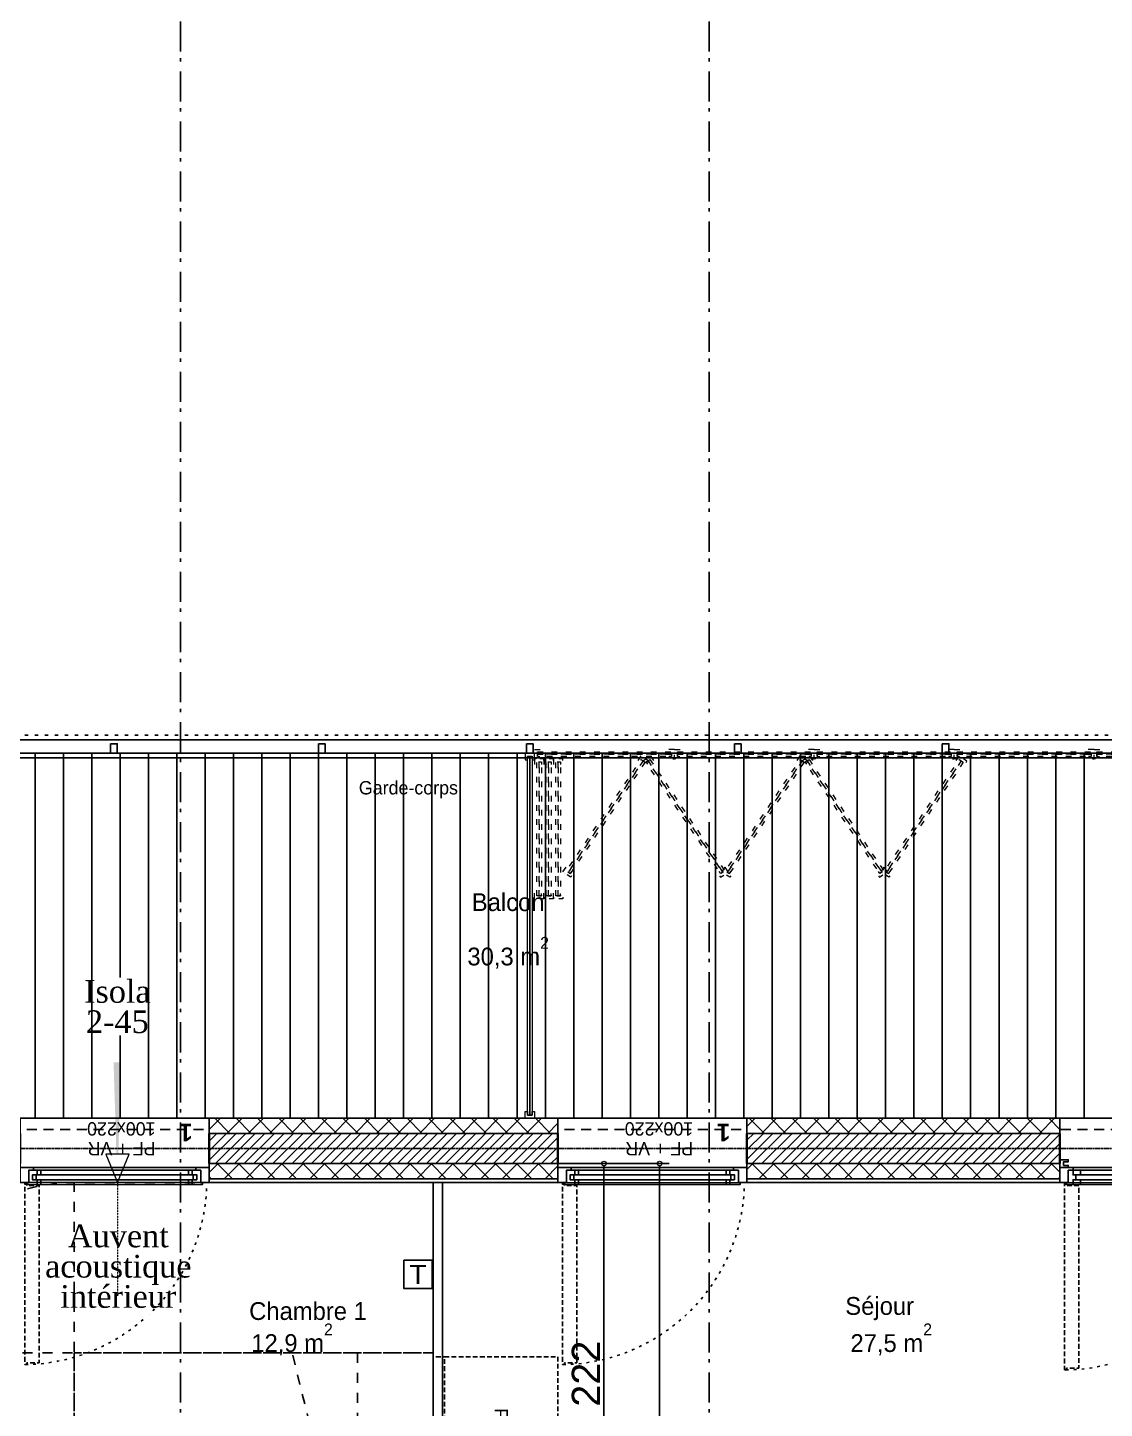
# Model space of a CAD drawing. Extents: x -2932 to 12371, y 2178 to 6224.
# Drawn here: x 6716 to 7286, y 4764 to 5494 of the extents above; entities that cross this region are included whole.
import ezdxf
from ezdxf import colors
from ezdxf.entities.mleader import LeaderData, LeaderLine
from ezdxf.math import Vec2, Vec3

# ---------------------------------------------------------------- set-up
doc = ezdxf.new("R2010")
doc.units = 0
doc.header["$PDMODE"] = 67
for name, pattern in [('ACAD_ISO03W100', [0.295276, 0.11811, -0.177165]), ('Style de ligne -1', [0.41664, 0.20828, -0.20836]), ('Style de ligne -13', [0.147638, 0.098425, -0.049213]), ('Style de ligne -14', [0.147638, 0.098425, -0.049213]), ('Style de ligne -17', [0.347222, 0.20828, -0.138942]), ('Style de ligne -18', [0.164042, 0.054681, -0.109361]), ('Style de ligne -5', [0.20828, 0.069425, -0.138855]), ('Style de ligne -6', [1.04164, 0.625, -0.20828, 0.06943, -0.13893]), ('VW-01', [0.41656, 0.20828, -0.20828])]:
    doc.linetypes.add(name, pattern=pattern)
doc.layers.get('0').update_dxf_attribs({"color": 252})
for name, color, linetype, lineweight in [('_GAZELEC-BOITE INCORPO', 36, 'Continuous', 18), ('_GAZELEC-RESERVATION', 1, 'Continuous', 18), ('B BATI-lumon', 252, 'Continuous', 20)]:
    doc.layers.add(name, color=color, linetype=linetype, lineweight=lineweight)
for name, color, linetype in [('B aménagement intérieur', 252, 'Continuous'), ('B Faux plafonds', 252, 'Continuous'), ('B GÈnÈral_Hatch', 252, 'Continuous'), ('B Général', 252, 'Continuous'), ('C ANNOTATIONS-axes horizontaux', 252, 'Style de ligne -1'), ('C ANNOTATIONS-prestations', 252, 'Continuous'), ('C ANNOTATIONS-texte', 252, 'Continuous'), ('C ANNOTATIONS-texte surfaces', 252, 'Continuous'), ('D SURFACES-shab', 252, 'Continuous'), ('prlm-ELEC-CFA', 181, 'Continuous'), ('prlm-VMC', 93, 'Continuous')]:
    doc.layers.add(name, color=color, linetype=linetype)
doc.layers.add('prlm-ZEROPLOT', color=254, linetype='Continuous', plot=False)
doc.styles.add('Arial', font='arial.ttf')
doc.styles.add('Eurostile', font='')
doc.styles.add('Eurostile (bold)', font='')
doc.styles.add('prlm-vmc', font='pala.ttf', dxfattribs={"height": 14})
doc.styles.get("Standard").update_dxf_attribs({"font": 'isocp.shx', "height": 15})
doc.styles.get('Eurostile').set_extended_font_data('Eurostile')
doc.styles.get('Eurostile (bold)').set_extended_font_data('Eurostile', bold=True)
doc.dimstyles.new('200', dxfattribs={"dimscale": 0.1, "dimtxt": 150, "dimasz": 25, "dimexe": 50, "dimexo": 50, "dimgap": 20, "dimtad": 1, "dimdec": 0, "dimdsep": 46, "dimtxsty": 'Arial', "dimblk1": 'DOTBLANK', "dimblk2": 'DOTBLANK', "dimsah": 1, "dimcen": 25, "dimclrd": 5, "dimclre": 5, "dimadec": 0, "dimazin": 0, "dimtfac": 1, "dimtdec": 0, "dimtmove": 0, "dimatfit": 3, "dimldrblk": 'DOTBLANK', "dimfxl": 50, "dimtolj": 1, "dimtzin": 0, "dimarcsym": 0})
pattern_1 = [(225, (0, 0), (5.656854, -5.656854), []), (315, (0, 0), (-5.656854, -5.656854), [])]
pattern_2 = [(45, (0, 0), (2.4253472, -2.6458333), [])]
pattern_3 = [(225, (0, 0), (5.656854, -5.656854), []), (315, (0, 0), (-5.656854, -5.656854), [])]

# ---------------------------------------------------------------- blocks, each defined once
blk = doc.blocks.new('A n1.Groupe-9-1')
at = {"layer": 'B Général', "linetype": 'Continuous'}
for p, q in [((6719.89, 5110.39), (6719.89, 4917.39)), ((6734.89, 5110.39), (6734.89, 4917.39)), ((6749.89, 5110.39), (6749.89, 4917.39)), ((6764.89, 5110.39), (6764.89, 4917.39)), ((6779.89, 5110.39), (6779.89, 4917.39)), ((6794.89, 5110.39), (6794.89, 4917.39)), ((6809.89, 5110.39), (6809.89, 4917.39)), ((6824.89, 5110.39), (6824.89, 4917.39)), ((6839.89, 5110.39), (6839.89, 4917.39)), ((6854.89, 5110.39), (6854.89, 4917.39)), ((6869.89, 5110.39), (6869.89, 4917.39)), ((6884.89, 5110.39), (6884.89, 4917.39)), ((6899.89, 5110.39), (6899.89, 4917.39)), ((6914.89, 5110.39), (6914.89, 4917.39)), ((6929.89, 5110.39), (6929.89, 4917.39)), ((6944.89, 5110.39), (6944.89, 4917.39)), ((6959.89, 5110.39), (6959.89, 4917.39)), ((6974.89, 5110.39), (6974.89, 4917.39)), ((6989.89, 5110.39), (6989.89, 4917.39)), ((7004.89, 5110.39), (7004.89, 4917.39)), ((7019.89, 5110.39), (7019.89, 4917.39)), ((7034.89, 5110.39), (7034.89, 4917.39)), ((7049.89, 5110.39), (7049.89, 4917.39)), ((7064.89, 5110.39), (7064.89, 4917.39)), ((7079.89, 5110.39), (7079.89, 4917.39)), ((7094.89, 5110.39), (7094.89, 4917.39)), ((7109.89, 5110.39), (7109.89, 4917.39)), ((7124.89, 5110.39), (7124.89, 4917.39)), ((7139.89, 5110.39), (7139.89, 4917.39)), ((7154.89, 5110.39), (7154.89, 4917.39)), ((7169.89, 5110.39), (7169.89, 4917.39)), ((7184.89, 5110.39), (7184.89, 4917.39)), ((7199.89, 5110.39), (7199.89, 4917.39)), ((7214.89, 5110.39), (7214.89, 4917.39)), ((7229.89, 5110.39), (7229.89, 4917.39)), ((7244.89, 5110.39), (7244.89, 4917.39)), ((7259.89, 5110.39), (7259.89, 4917.39)), ((7274.89, 5110.39), (7274.89, 4917.39))]:
    blk.add_line(p, q, dxfattribs=at)
at = {"layer": 'B Général', "linetype": 'Continuous', "flags": 128}
for points in [[(7798.53, 4893.39), (7638.48, 4893.39), (7638.48, 4917.39), (6209.89, 4917.39), (6209.89, 5110.39), (7798.53, 5110.39)], [(6759.89, 5115.34), (6763.39, 5115.34), (6763.39, 5110.34), (6759.89, 5110.34)], [(6869.89, 5115.34), (6873.39, 5115.34), (6873.39, 5110.34), (6869.89, 5110.34)], [(6979.89, 5115.34), (6983.39, 5115.34), (6983.39, 5110.34), (6979.89, 5110.34)], [(7089.89, 5115.34), (7093.39, 5115.34), (7093.39, 5110.34), (7089.89, 5110.34)], [(7199.89, 5115.34), (7203.39, 5115.34), (7203.39, 5110.34), (7199.89, 5110.34)]]:
    blk.add_lwpolyline(points, close=True, dxfattribs=at)
blk = doc.blocks.new('A n1.Groupe-14-1')
at = {"layer": 'B BATI-lumon', "linetype": 'ACAD_ISO03W100', "ltscale": 25.4, "flags": 128}
for points in [[(6984.14, 5112.35), (6987.64, 5112.35), (6987.64, 5111.11), (6985.71, 5111.11), (6985.71, 5108.61), (6987.64, 5108.61), (6987.64, 5107.35), (6984.14, 5107.35), (6984.14, 5111.35), (6984.14, 5111.35)], [(6985.71, 5111.11), (7056.56, 5111.11), (7056.56, 5109.86), (6985.71, 5109.86)], [(7058.14, 5112.35), (7054.64, 5112.35), (7054.64, 5111.11), (7056.56, 5111.11), (7056.56, 5108.61), (7054.64, 5108.61), (7054.64, 5107.35), (7058.14, 5107.35), (7058.14, 5111.35), (7058.14, 5111.35)], [(6985.71, 5109.86), (7056.56, 5109.86), (7056.56, 5108.61), (6985.71, 5108.61)]]:
    blk.add_lwpolyline(points, close=True, dxfattribs=at)
blk = doc.blocks.new('A n1.Groupe-15-1')
at = {"layer": 'B BATI-lumon', "linetype": 'ACAD_ISO03W100', "ltscale": 25.4, "flags": 128}
for points in [[(7058.14, 5112.35), (7061.64, 5112.35), (7061.64, 5111.11), (7059.71, 5111.11), (7059.71, 5108.61), (7061.64, 5108.61), (7061.64, 5107.35), (7058.14, 5107.35), (7058.14, 5111.35), (7058.14, 5111.35)], [(7059.71, 5111.11), (7130.56, 5111.11), (7130.56, 5109.86), (7059.71, 5109.86)], [(7132.14, 5112.35), (7128.64, 5112.35), (7128.64, 5111.11), (7130.56, 5111.11), (7130.56, 5108.61), (7128.64, 5108.61), (7128.64, 5107.35), (7132.14, 5107.35), (7132.14, 5111.35), (7132.14, 5111.35)], [(7059.71, 5109.86), (7130.56, 5109.86), (7130.56, 5108.61), (7059.71, 5108.61)]]:
    blk.add_lwpolyline(points, close=True, dxfattribs=at)
blk = doc.blocks.new('A n1.Groupe-16-1')
at = {"layer": 'B BATI-lumon', "linetype": 'ACAD_ISO03W100', "ltscale": 25.4, "flags": 128}
for points in [[(7132.14, 5112.35), (7135.64, 5112.35), (7135.64, 5111.11), (7133.71, 5111.11), (7133.71, 5108.61), (7135.64, 5108.61), (7135.64, 5107.35), (7132.14, 5107.35), (7132.14, 5111.35), (7132.14, 5111.35)], [(7133.71, 5111.11), (7204.56, 5111.11), (7204.56, 5109.86), (7133.71, 5109.86)], [(7206.14, 5112.35), (7202.64, 5112.35), (7202.64, 5111.11), (7204.56, 5111.11), (7204.56, 5108.61), (7202.64, 5108.61), (7202.64, 5107.35), (7206.14, 5107.35), (7206.14, 5111.35), (7206.14, 5111.35)], [(7133.71, 5109.86), (7204.56, 5109.86), (7204.56, 5108.61), (7133.71, 5108.61)]]:
    blk.add_lwpolyline(points, close=True, dxfattribs=at)
blk = doc.blocks.new('A n1.Groupe-17-1')
at = {"layer": 'B BATI-lumon', "linetype": 'ACAD_ISO03W100', "ltscale": 25.4, "flags": 128}
for points in [[(7206.14, 5112.35), (7209.64, 5112.35), (7209.64, 5111.11), (7207.71, 5111.11), (7207.71, 5108.61), (7209.64, 5108.61), (7209.64, 5107.35), (7206.14, 5107.35), (7206.14, 5111.35), (7206.14, 5111.35)], [(7207.71, 5111.11), (7278.56, 5111.11), (7278.56, 5109.86), (7207.71, 5109.86)], [(7280.14, 5112.35), (7276.64, 5112.35), (7276.64, 5111.11), (7278.56, 5111.11), (7278.56, 5108.61), (7276.64, 5108.61), (7276.64, 5107.35), (7280.14, 5107.35), (7280.14, 5111.35), (7280.14, 5111.35)], [(7207.71, 5109.86), (7278.56, 5109.86), (7278.56, 5108.61), (7207.71, 5108.61)]]:
    blk.add_lwpolyline(points, close=True, dxfattribs=at)
blk = doc.blocks.new('A n1.Groupe-18-1')
at = {"layer": 'B BATI-lumon', "linetype": 'ACAD_ISO03W100', "ltscale": 25.4, "flags": 128}
for points in [[(7280.14, 5112.35), (7283.64, 5112.35), (7283.64, 5111.11), (7281.71, 5111.11), (7281.71, 5108.61), (7283.64, 5108.61), (7283.64, 5107.35), (7280.14, 5107.35), (7280.14, 5111.35), (7280.14, 5111.35)], [(7281.71, 5111.11), (7352.56, 5111.11), (7352.56, 5109.86), (7281.71, 5109.86)], [(7354.14, 5112.35), (7350.64, 5112.35), (7350.64, 5111.11), (7352.56, 5111.11), (7352.56, 5108.61), (7350.64, 5108.61), (7350.64, 5107.35), (7354.14, 5107.35), (7354.14, 5111.35), (7354.14, 5111.35)], [(7281.71, 5109.86), (7352.56, 5109.86), (7352.56, 5108.61), (7281.71, 5108.61)]]:
    blk.add_lwpolyline(points, close=True, dxfattribs=at)
blk = doc.blocks.new('A n1.Groupe-24-1')
at = {"layer": 'B BATI-lumon', "linetype": 'ACAD_ISO03W100', "ltscale": 25.4, "flags": 128}
for points in [[(6984.14, 5107.35), (6984.14, 5103.85), (6985.38, 5103.85), (6985.38, 5105.77), (6987.88, 5105.77), (6987.88, 5103.85), (6989.14, 5103.85), (6989.14, 5107.35), (6985.14, 5107.35), (6985.14, 5107.35)], [(6985.38, 5034.93), (6985.38, 5105.77), (6986.63, 5105.77), (6986.63, 5034.93)], [(6986.63, 5034.93), (6986.63, 5105.77), (6987.88, 5105.77), (6987.88, 5034.93)], [(6984.14, 5033.35), (6984.14, 5036.85), (6985.38, 5036.85), (6985.38, 5034.93), (6987.88, 5034.93), (6987.88, 5036.85), (6989.14, 5036.85), (6989.14, 5033.35), (6985.14, 5033.35), (6985.14, 5033.35)]]:
    blk.add_lwpolyline(points, close=True, dxfattribs=at)
blk = doc.blocks.new('A n1.Groupe-25-1')
at = {"layer": 'B BATI-lumon', "linetype": 'ACAD_ISO03W100', "ltscale": 25.4, "flags": 128}
for points in [[(6989.14, 5107.35), (6989.14, 5103.85), (6990.38, 5103.85), (6990.38, 5105.77), (6992.88, 5105.77), (6992.88, 5103.85), (6994.14, 5103.85), (6994.14, 5107.35), (6990.14, 5107.35), (6990.14, 5107.35)], [(6990.38, 5034.93), (6990.38, 5105.77), (6991.63, 5105.77), (6991.63, 5034.93)], [(6991.63, 5034.93), (6991.63, 5105.77), (6992.88, 5105.77), (6992.88, 5034.93)], [(6989.14, 5033.35), (6989.14, 5036.85), (6990.38, 5036.85), (6990.38, 5034.93), (6992.88, 5034.93), (6992.88, 5036.85), (6994.14, 5036.85), (6994.14, 5033.35), (6990.14, 5033.35), (6990.14, 5033.35)]]:
    blk.add_lwpolyline(points, close=True, dxfattribs=at)
blk = doc.blocks.new('A n1.Groupe-26-1')
at = {"layer": 'B BATI-lumon', "linetype": 'ACAD_ISO03W100', "ltscale": 25.4, "flags": 128}
for points in [[(6994.14, 5107.35), (6994.14, 5103.85), (6995.38, 5103.85), (6995.38, 5105.77), (6997.88, 5105.77), (6997.88, 5103.85), (6999.14, 5103.85), (6999.14, 5107.35), (6995.14, 5107.35), (6995.14, 5107.35)], [(6995.38, 5034.93), (6995.38, 5105.77), (6996.63, 5105.77), (6996.63, 5034.93)], [(6996.63, 5034.93), (6996.63, 5105.77), (6997.88, 5105.77), (6997.88, 5034.93)], [(6994.14, 5033.35), (6994.14, 5036.85), (6995.38, 5036.85), (6995.38, 5034.93), (6997.88, 5034.93), (6997.88, 5036.85), (6999.14, 5036.85), (6999.14, 5033.35), (6995.14, 5033.35), (6995.14, 5033.35)]]:
    blk.add_lwpolyline(points, close=True, dxfattribs=at)
blk = doc.blocks.new('A n1.Groupe-32-1')
at = {"layer": 'B BATI-lumon', "linetype": 'ACAD_ISO03W100', "ltscale": 25.4, "flags": 128}
for points in [[(7041.58, 5106.3), (7002.08, 5047.49), (7001.05, 5048.18), (7040.55, 5107)], [(7042.62, 5105.6), (7003.12, 5046.79), (7002.08, 5047.49), (7041.58, 5106.3)], [(7040.4, 5109), (7038.44, 5106.09), (7039.47, 5105.4), (7040.55, 5107), (7042.62, 5105.6), (7041.55, 5104), (7042.6, 5103.3), (7044.55, 5106.21), (7041.23, 5108.44), (7041.23, 5108.44)], [(6999.14, 5047.57), (7001.09, 5050.47), (7002.12, 5049.78), (7001.05, 5048.18), (7003.12, 5046.79), (7004.2, 5048.38), (7005.24, 5047.68), (7003.29, 5044.78), (6999.97, 5047.01), (6999.97, 5047.01)]]:
    blk.add_lwpolyline(points, close=True, dxfattribs=at)
blk = doc.blocks.new('A n1.Groupe-33-1')
at = {"layer": 'B BATI-lumon', "linetype": 'ACAD_ISO03W100', "ltscale": 25.4, "flags": 128}
for points in [[(7045.38, 5109), (7047.33, 5106.09), (7046.3, 5105.4), (7045.23, 5107), (7043.15, 5105.6), (7044.22, 5104), (7043.18, 5103.3), (7041.23, 5106.21), (7044.55, 5108.44), (7044.55, 5108.44)], [(7044.19, 5106.3), (7083.69, 5047.49), (7082.65, 5046.79), (7043.15, 5105.6)], [(7045.23, 5107), (7084.73, 5048.18), (7083.69, 5047.49), (7044.19, 5106.3)], [(7086.64, 5047.57), (7084.69, 5050.47), (7083.65, 5049.78), (7084.73, 5048.18), (7082.65, 5046.79), (7081.58, 5048.38), (7080.53, 5047.68), (7082.49, 5044.78), (7085.81, 5047.01), (7085.81, 5047.01)]]:
    blk.add_lwpolyline(points, close=True, dxfattribs=at)
blk = doc.blocks.new('A n1.Groupe-34-1')
at = {"layer": 'B BATI-lumon', "linetype": 'ACAD_ISO03W100', "ltscale": 25.4, "flags": 128}
for points in [[(7125.76, 5106.3), (7086.26, 5047.49), (7085.22, 5048.18), (7124.72, 5107)], [(7126.8, 5105.6), (7087.3, 5046.79), (7086.26, 5047.49), (7125.76, 5106.3)], [(7124.57, 5109), (7122.62, 5106.09), (7123.65, 5105.4), (7124.72, 5107), (7126.8, 5105.6), (7125.73, 5104), (7126.77, 5103.3), (7128.72, 5106.21), (7125.4, 5108.44), (7125.4, 5108.44)], [(7083.31, 5047.57), (7085.27, 5050.47), (7086.3, 5049.78), (7085.22, 5048.18), (7087.3, 5046.79), (7088.37, 5048.38), (7089.42, 5047.68), (7087.46, 5044.78), (7084.15, 5047.01), (7084.15, 5047.01)]]:
    blk.add_lwpolyline(points, close=True, dxfattribs=at)
blk = doc.blocks.new('A n1.Groupe-37-1')
at = {"layer": 'B BATI-lumon', "linetype": 'Continuous', "flags": 128}
for points in [[(6979.14, 5110.34), (6979.14, 5106.84), (6980.38, 5106.84), (6980.38, 5108.76), (6982.88, 5108.76), (6982.88, 5106.84), (6984.14, 5106.84), (6984.14, 5110.34), (6980.14, 5110.34), (6980.14, 5110.34)], [(6980.38, 4918.97), (6980.38, 5108.76), (6981.63, 5108.76), (6981.63, 4918.97)], [(6981.63, 4918.97), (6981.63, 5108.76), (6982.88, 5108.76), (6982.88, 4918.97)], [(6979.14, 4917.39), (6979.14, 4920.89), (6980.38, 4920.89), (6980.38, 4918.97), (6982.88, 4918.97), (6982.88, 4920.89), (6984.14, 4920.89), (6984.14, 4917.39), (6980.14, 4917.39), (6980.14, 4917.39)]]:
    blk.add_lwpolyline(points, close=True, dxfattribs=at)
blk = doc.blocks.new('A n1.Groupe-42-1')
at = {"layer": 'B BATI-lumon', "linetype": 'ACAD_ISO03W100', "ltscale": 25.4, "flags": 128}
for points in [[(7129.55, 5109), (7131.51, 5106.09), (7130.48, 5105.4), (7129.4, 5107), (7127.33, 5105.6), (7128.4, 5104), (7127.36, 5103.3), (7125.4, 5106.21), (7128.72, 5108.44), (7128.72, 5108.44)], [(7128.37, 5106.3), (7167.87, 5047.49), (7166.83, 5046.79), (7127.33, 5105.6)], [(7129.4, 5107), (7168.9, 5048.18), (7167.87, 5047.49), (7128.37, 5106.3)], [(7170.81, 5047.57), (7168.86, 5050.47), (7167.83, 5049.78), (7168.9, 5048.18), (7166.83, 5046.79), (7165.75, 5048.38), (7164.71, 5047.68), (7166.66, 5044.78), (7169.98, 5047.01), (7169.98, 5047.01)]]:
    blk.add_lwpolyline(points, close=True, dxfattribs=at)
blk = doc.blocks.new('A n1.Groupe-43-1')
at = {"layer": 'B BATI-lumon', "linetype": 'ACAD_ISO03W100', "ltscale": 25.4, "flags": 128}
for points in [[(7209.94, 5106.3), (7170.44, 5047.49), (7169.4, 5048.18), (7208.9, 5107)], [(7210.98, 5105.6), (7171.48, 5046.79), (7170.44, 5047.49), (7209.94, 5106.3)], [(7208.75, 5109), (7206.8, 5106.09), (7207.83, 5105.4), (7208.9, 5107), (7210.98, 5105.6), (7209.91, 5104), (7210.95, 5103.3), (7212.9, 5106.21), (7209.58, 5108.44), (7209.58, 5108.44)], [(7167.49, 5047.57), (7169.44, 5050.47), (7170.47, 5049.78), (7169.4, 5048.18), (7171.48, 5046.79), (7172.55, 5048.38), (7173.59, 5047.68), (7171.64, 5044.78), (7168.32, 5047.01), (7168.32, 5047.01)]]:
    blk.add_lwpolyline(points, close=True, dxfattribs=at)
blk = doc.blocks.new('A n1.Groupe-44-1')
at = {"layer": 'B BATI-lumon'}
for name in ['A n1.Groupe-14-1', 'A n1.Groupe-15-1', 'A n1.Groupe-16-1', 'A n1.Groupe-17-1', 'A n1.Groupe-18-1', 'A n1.Groupe-37-1', 'A n1.Groupe-24-1', 'A n1.Groupe-25-1', 'A n1.Groupe-26-1', 'A n1.Groupe-32-1', 'A n1.Groupe-33-1', 'A n1.Groupe-34-1', 'A n1.Groupe-42-1', 'A n1.Groupe-43-1']:
    blk.add_blockref(name, (0, 0), dxfattribs=at)
blk = doc.blocks.new('A n1.Frigo')
at = {"layer": 'B Général', "linetype": 'Style de ligne -13', "ltscale": 25.4, "flags": 128}
blk.add_lwpolyline([(-30, 30), (30, 30), (30, -30), (-30, -30)], close=True, dxfattribs=at)
blk.add_lwpolyline([(30, -30), (30, -36), (-30, -36), (-30, -30)], dxfattribs=at)
at = {"layer": 'B Général', "insert": (0, 0), "char_height": 7.06, "attachment_point": 5, "line_spacing_factor": 0.894142, "style": 'Eurostile'}
blk.add_mtext('F', dxfattribs=at)
blk = doc.blocks.new('A n1.Groupe-45-1')
at = {"layer": 'B Général', "linetype": 'VW-01', "ltscale": 25.4}
blk.add_line((70, -114.99), (-70, -80.35), dxfattribs=at)
at = {"layer": 'B Général', "linetype": 'VW-01', "ltscale": 25.4, "flags": 128}
for points in [[(-70, 35), (70, 35), (70, -155), (-70, -155)], [(-70, -114.99), (70, -114.99), (70, -155), (-70, -155)]]:
    blk.add_lwpolyline(points, close=True, dxfattribs=at)
blk = doc.blocks.new('A n1.Lit 140.190_PMR 2')
at = {"layer": 'B Général', "linetype": 'VW-01', "ltscale": 25.4, "flags": 128}
for points in [[(70, 155), (-70, 155), (-70, 35), (70, 35)], [(-70, -155), (-70, 35), (-160, 35), (-160, -155)], [(160, -155), (160, 35), (70, 35), (70, -155)]]:
    blk.add_lwpolyline(points, close=True, dxfattribs=at)
at = {"layer": 'B Général', "linetype": 'VW-01', "ltscale": 25.4}
for centre, start, end in [((-70, 35), 90, 180), ((70, 35), 0, 90)]:
    blk.add_arc(centre, 90, start, end, dxfattribs=at)
at = {"layer": 'B Général'}
blk.add_blockref('A n1.Groupe-45-1', (0, 0), dxfattribs=at)
blk = doc.blocks.new('A n1.T4 A32_A33 (2D)')
at = {"layer": 'B Général', "linetype": 'Continuous'}
for p, q in [((17.54, -11.37), (17.54, -331.37)), ((17.54, -11.37), (17.54, -331.37)), ((22.54, -11.37), (22.54, -331.37)), ((22.54, -11.37), (22.54, -331.37)), ((17.54, -331.37), (22.54, -331.37))]:
    blk.add_line(p, q, dxfattribs=at)
at = {"layer": 'D SURFACES-shab', "lineweight": 18, "flags": 128}
for points in [[(-301.1, 84.63), (-301.1, 153.63), (-211.1, 153.63), (-211.1, -11.37), (17.54, -11.37), (17.54, -331.37), (-331.72, -331.37), (-331.72, 84.63)], [(22.54, -331.37), (691.5, -331.37), (691.5, 61.32), (222.2, 61.39), (222.21, 121.8), (22.54, 121.8)]]:
    blk.add_lwpolyline(points, close=True, dxfattribs=at)
at = {"layer": 'B Général', "rotation": 90}
blk.add_blockref('A n1.Lit 140.190_PMR 2', (-137.46, -171.37), dxfattribs=at)
at = {"layer": 'B Général', "xscale": -1, "rotation": 270}
blk.add_blockref('A n1.Frigo', (53.54, -209.2), dxfattribs=at)
blk = doc.blocks.new('A n1.PF 200.220 + VR')
at = {"layer": 'B Général', "linetype": 'Continuous'}
for p, q in [((-100, 7), (-100, 17)), ((100, 7), (100, 17))]:
    blk.add_line(p, q, dxfattribs=at)
at = {"layer": 'B Général'}
blk.add_line((-93, 9), (97, 9), dxfattribs=at)
at = {"layer": 'B Général', "linetype": 'Continuous', "lineweight": 35}
for p, q in [((-100, 7), (-100, -9)), ((100, 7), (100, -9))]:
    blk.add_line(p, q, dxfattribs=at)
at = {"layer": 'B Général', "linetype": 'Style de ligne -14', "ltscale": 25.4, "flags": 128}
for points in [[(-97.5, 116.12), (-96.5, 116.12), (-96.5, 115.12), (-90, 115.12), (-90, 18.5), (-96.5, 18.5), (-96.5, 17.5), (-97.5, 17.5)], [(97.5, 116.12), (96.5, 116.12), (96.5, 115.12), (90, 115.12), (90, 18.5), (96.5, 18.5), (96.5, 17.5), (97.5, 17.5)]]:
    blk.add_lwpolyline(points, close=True, dxfattribs=at)
at = {"layer": 'B Général', "flags": 128}
for points in [[(-93, 10.5), (-93, 9), (-100, 9), (-100, 17), (-95.5, 17), (-95.5, 10.5)], [(-4.5, 18), (-89, 18), (-89, 15.5), (-4.5, 15.5)], [(6.5, 18), (93, 18), (93, 15.5), (6.5, 15.5)], [(93, 10.5), (93, 9), (100, 9), (100, 17), (95.5, 17), (95.5, 10.5)], [(-100, 9), (-100, 5), (-95.5, 5), (-95.5, 6), (-98, 6), (-98, 8), (-95.5, 8), (-95.5, 9)], [(-4.5, 13), (-89, 13), (-89, 10.5), (-4.5, 10.5)], [(6.5, 13), (93, 13), (93, 10.5), (6.5, 10.5)], [(100, 9), (100, 5), (95.5, 5), (95.5, 6), (98, 6), (98, 8), (95.5, 8), (95.5, 9)]]:
    blk.add_lwpolyline(points, close=True, dxfattribs=at)
at = {"layer": 'B Général', "linetype": 'Continuous', "flags": 128}
for points in [[(-89, 15.5), (-91.5, 15.5), (-91.5, 13), (-89, 13), (-89, 10.5), (-95.5, 10.5), (-95.5, 17), (-96.5, 17), (-96.5, 18), (-89, 18)], [(-6.5, 15.5), (-4, 15.5), (-4, 13), (-6.5, 13), (-6.5, 10.5), (0, 10.5), (0, 17), (1, 17), (1, 18), (-6.5, 18)], [(6.5, 15.5), (4, 15.5), (4, 13), (6.5, 13), (6.5, 10.5), (0, 10.5), (0, 17), (1, 17), (1, 18), (6.5, 18)], [(89, 15.5), (91.5, 15.5), (91.5, 13), (89, 13), (89, 10.5), (95.5, 10.5), (95.5, 17), (96.5, 17), (96.5, 18), (89, 18)]]:
    blk.add_lwpolyline(points, close=True, dxfattribs=at)
at = {"layer": 'B Général', "linetype": 'Style de ligne -17', "ltscale": 25.4, "flags": 128}
blk.add_lwpolyline([(-100, 9), (100, 9), (100, -11), (-100, -11)], close=True, dxfattribs=at)
at = {"layer": 'B Général', "flags": 128}
blk.add_lwpolyline([(100, -9), (100, -17), (-100, -17), (-100, -9)], dxfattribs=at)
at = {"layer": 'B Général'}
for centre in [(-97, 17.5), (97, 17.5)]:
    blk.add_circle(centre, 0.5, dxfattribs=at)
at = {"layer": 'B Général', "linetype": 'Style de ligne -18', "ltscale": 25.4}
for centre, start, end in [((-98.46, 17.77), 359.55233, 89.0018), ((98.46, 17.77), 90.9982, 180.44847)]:
    blk.add_arc(centre, 98.37, start, end, dxfattribs=at)
at = {"layer": 'B Général', "insert": (0, 2.65), "char_height": 7.059, "attachment_point": 2, "rotation": 360, "line_spacing_factor": 0.894142, "style": 'Eurostile'}
blk.add_mtext('PF + VR', dxfattribs=at)
at = {"layer": 'C ANNOTATIONS-prestations', "rotation": 360, "line_spacing_factor": 0.894142}
for s, insert, char_height, attachment_point, style in [('2', (-91.15, -4.77), 9.41, 1, 'Eurostile (bold)'), ('200x220 (2 vantaux) ', (0, -7.82), 7.059, 2, 'Eurostile')]:
    blk.add_mtext(s, dxfattribs=dict(at, insert=insert, char_height=char_height, attachment_point=attachment_point, style=style))
blk = doc.blocks.new('A n1.PF 100.220 + VR')
at = {"layer": 'B Général', "linetype": 'Continuous'}
for p, q in [((-50, 7), (-50, 17)), ((50, 7), (50, 17))]:
    blk.add_line(p, q, dxfattribs=at)
at = {"layer": 'B Général'}
blk.add_line((45, 9), (-45, 9), dxfattribs=at)
at = {"layer": 'B Général', "linetype": 'Continuous', "lineweight": 35}
for p, q in [((-50, 7), (-50, -9)), ((50, 7), (50, -9))]:
    blk.add_line(p, q, dxfattribs=at)
at = {"layer": 'B Général', "linetype": 'Style de ligne -14', "ltscale": 25.4, "flags": 128}
blk.add_lwpolyline([(47.5, 113.27), (46.5, 113.27), (46.5, 112.27), (40, 112.27), (40, 18.5), (46.5, 18.5), (46.5, 17.5), (47.5, 17.5)], close=True, dxfattribs=at)
at = {"layer": 'B Général', "flags": 128}
for points in [[(-43, 10.5), (-43, 9), (-50, 9), (-50, 17), (-45.5, 17), (-45.5, 10.5)], [(-43.5, 15.5), (43.5, 15.5), (43.5, 13), (-43.5, 13)], [(-41, 18), (41, 18), (41, 15.5), (-41, 15.5)], [(43, 10.5), (43, 9), (50, 9), (50, 17), (45.5, 17), (45.5, 10.5)], [(-41, 13), (41, 13), (41, 10.5), (-41, 10.5)]]:
    blk.add_lwpolyline(points, close=True, dxfattribs=at)
at = {"layer": 'B Général', "linetype": 'Continuous', "flags": 128}
for points in [[(-39, 15.5), (-41.5, 15.5), (-41.5, 13), (-39, 13), (-39, 10.5), (-45.5, 10.5), (-45.5, 17), (-46.5, 17), (-46.5, 18), (-39, 18)], [(39, 15.5), (41.5, 15.5), (41.5, 13), (39, 13), (39, 10.5), (45.5, 10.5), (45.5, 17), (46.5, 17), (46.5, 18), (39, 18)]]:
    blk.add_lwpolyline(points, close=True, dxfattribs=at)
at = {"layer": 'B Général', "linetype": 'Style de ligne -17', "ltscale": 25.4, "flags": 128}
blk.add_lwpolyline([(-50, 9), (50, 9), (50, -11), (-50, -11)], close=True, dxfattribs=at)
at = {"layer": 'B Général', "flags": 128}
blk.add_lwpolyline([(-50, -9), (-50, -17), (50, -17), (50, -9)], dxfattribs=at)
at = {"layer": 'B Général'}
blk.add_circle((47, 17.5), 0.5, dxfattribs=at)
at = {"layer": 'B Général', "linetype": 'Style de ligne -18', "ltscale": 25.4}
blk.add_arc((48.78, 15.78), 97.5, 90.89734, 179.2823, dxfattribs=at)
at = {"layer": 'B Général', "insert": (-21.61, 2.65), "char_height": 7.059, "attachment_point": 1, "rotation": 360, "line_spacing_factor": 0.894142, "style": 'Eurostile'}
blk.add_mtext('PF + VR', dxfattribs=at)
at = {"layer": 'C ANNOTATIONS-prestations', "attachment_point": 1, "rotation": 360, "line_spacing_factor": 0.894142}
for s, insert, char_height, style in [('1', (-41.14, -4.77), 9.41, 'Eurostile (bold)'), ('100x220', (-21.61, -7.83), 7.059, 'Eurostile')]:
    blk.add_mtext(s, dxfattribs=dict(at, insert=insert, char_height=char_height, style=style))
blk = doc.blocks.new('xi.EA')
at = {"layer": 'prlm-VMC', "color": 0, "linetype": 'ByBlock', "lineweight": 5, "flags": 128}
blk.add_lwpolyline([(-6.17, -15), (6.17, -15), (0, 0)], close=True, dxfattribs=at)
at = {"layer": 'prlm-VMC', "color": 0, "linetype": 'ByBlock', "lineweight": -2, "flags": 128}
blk.add_lwpolyline([(0, -15, 1, 4, 0), (0, -63.63, 1, 1, 0)], format="xyseb", dxfattribs=at)
at = {"layer": 'prlm-VMC', "color": 0, "linetype": 'ByBlock', "lineweight": 5}
blk.add_solid([(0, 0), (6.17, -15), (-6.17, -15), (0, 0)], dxfattribs=at)
at = {"layer": 'prlm-ZEROPLOT', "color": 250, "linetype": 'ACAD_ISO03W100', "lineweight": 0, "ltscale": 0.2}
blk.add_lwpolyline([(0, 0), (0, 60)], dxfattribs=at)
blk = doc.blocks.new('xi.TEL')
at = {"layer": 'prlm-ELEC-CFA', "color": 0, "linetype": 'ByBlock', "lineweight": -2, "flags": 128}
blk.add_lwpolyline([(-7.5, 7.5), (7.5, 7.5), (7.5, -7.5), (-7.5, -7.5)], close=True, dxfattribs=at)
at = {"layer": 'prlm-ELEC-CFA', "color": 0, "linetype": 'ByBlock', "insert": (0, 0), "char_height": 10, "width": 11.36, "attachment_point": 5}
blk.add_mtext('{\\fVerdana|b0|i0|c0|p34;T}', dxfattribs=at)
blk = doc.blocks.new('_DOTBLANK')
at = {"color": 0, "linetype": 'ByBlock'}
blk.add_line((-0.5, 0), (-1, 0), dxfattribs=at)
blk.add_circle((0, 0), 0.5, dxfattribs=at)
blk = doc.blocks.new('*D369')
at = {"layer": '_GAZELEC-BOITE INCORPO', "color": 5, "lineweight": -2, "transparency": 16777216}
for p, q in [((6946.83, 4893.39), (7025.9, 4893.39)), ((7020.9, 4673.72), (7020.9, 4890.89)), ((6946.83, 4671.22), (7025.9, 4671.22))]:
    blk.add_line(p, q, dxfattribs=at)
at = {"layer": 'Defpoints', "color": 0, "transparency": 16777216}
for p in [(6941.83, 4893.39), (7020.9, 4893.39), (6941.83, 4671.22)]:
    blk.add_point(p, dxfattribs=at)
at = {"layer": '_GAZELEC-BOITE INCORPO', "color": 5, "lineweight": -2, "transparency": 16777216, "xscale": 2.5, "yscale": 2.5, "zscale": 2.5}
for p, rotation in [((7020.9, 4893.39), 90), ((7020.9, 4671.22), 270)]:
    blk.add_blockref('_DOTBLANK', p, dxfattribs=dict(at, rotation=rotation))
at = {"layer": '_GAZELEC-BOITE INCORPO', "color": 0, "transparency": 16777216, "insert": (7011.37, 4782.31), "char_height": 15, "attachment_point": 5, "rotation": 90, "style": 'Arial'}
blk.add_mtext('\\A1;222', dxfattribs=at)
blk = doc.blocks.new('*D370')
at = {"layer": '_GAZELEC-BOITE INCORPO', "color": 5, "lineweight": -2, "transparency": 16777216}
for p, q in [((6950.61, 4893.39), (7055.35, 4893.39)), ((7050.35, 4526.41), (7050.35, 4890.89)), ((6950.61, 4523.91), (7055.35, 4523.91))]:
    blk.add_line(p, q, dxfattribs=at)
at = {"layer": 'Defpoints', "color": 0, "transparency": 16777216}
for p in [(6945.61, 4893.39), (7050.35, 4893.39), (6945.61, 4523.91)]:
    blk.add_point(p, dxfattribs=at)
at = {"layer": '_GAZELEC-BOITE INCORPO', "color": 5, "lineweight": -2, "transparency": 16777216, "xscale": 2.5, "yscale": 2.5, "zscale": 2.5}
for p, rotation in [((7050.35, 4893.39), 90), ((7050.35, 4523.91), 270)]:
    blk.add_blockref('_DOTBLANK', p, dxfattribs=dict(at, rotation=rotation))
at = {"layer": '_GAZELEC-BOITE INCORPO', "color": 0, "transparency": 16777216, "insert": (7040.69, 4708.65), "char_height": 15, "attachment_point": 5, "rotation": 90, "style": 'Arial'}
blk.add_mtext('\\A1;369', dxfattribs=at)

msp = doc.modelspace()

# ---------------------------------------------------------------- hatches: boundary and pattern name
at = {"layer": 'B GÈnÈral_Hatch', "linetype": 'Continuous'}
h = msp.add_hatch(dxfattribs=at)
h.set_pattern_fill('02_ISOLANT', color=256, angle=180, style=0, pattern_type=2)
h.set_pattern_definition(pattern_1)
h.paths.add_polyline_path([(6996.497, 4909.389), (6996.497, 4917.389), (6812.052, 4917.389), (6812.052, 4909.389)])
h = msp.add_hatch(dxfattribs=at)
h.set_pattern_fill('02_ISOLANT', color=256, angle=180, style=0, pattern_type=2)
h.set_pattern_definition(pattern_3)
h.paths.add_polyline_path([(7262.052, 4909.389), (7262.052, 4917.389), (7096.497, 4917.389), (7096.497, 4909.389)])
h = msp.add_hatch(dxfattribs=at)
h.set_pattern_fill('50_BETON', color=256, style=0, pattern_type=2)
h.set_pattern_definition(pattern_2)
h.paths.add_polyline_path([(6996.497, 4893.389), (6996.497, 4909.389), (6812.052, 4909.389), (6812.052, 4893.389)])
h = msp.add_hatch(dxfattribs=at)
h.set_pattern_fill('50_BETON', color=256, style=0, pattern_type=2)
h.set_pattern_definition(pattern_2)
h.paths.add_polyline_path([(7262.052, 4893.389), (7262.052, 4909.389), (7096.497, 4909.389), (7096.497, 4893.389)])
h = msp.add_hatch(dxfattribs=at)
h.set_pattern_fill('02_ISOLANT', color=256, angle=180, style=0, pattern_type=2)
h.set_pattern_definition(pattern_1)
h.paths.add_polyline_path([(6996.497, 4885.389), (6996.497, 4893.389), (6812.052, 4893.389), (6812.052, 4885.389)])
h = msp.add_hatch(dxfattribs=at)
h.set_pattern_fill('02_ISOLANT', color=256, angle=180, style=0, pattern_type=2)
h.set_pattern_definition(pattern_3)
h.paths.add_polyline_path([(7262.052, 4885.389), (7262.052, 4893.389), (7096.497, 4893.389), (7096.497, 4885.389)])

# ---------------------------------------------------------------- linework, layer by layer
at = {"layer": 'B Faux plafonds', "linetype": 'Continuous'}
msp.add_line((7810.484, 5117.405), (5521.96, 5117.405), dxfattribs=at)
at = {"layer": 'B Général', "linetype": 'Style de ligne -6', "ltscale": 25.4}
for p, q in [((6796.888, 3285.389), (6796.888, 5820.389)), ((7076.484, 3285.389), (7076.484, 5820.389))]:
    msp.add_line(p, q, dxfattribs=at)
at = {"layer": 'B Général', "linetype": 'Continuous'}
for p, q in [((6996.497, 4917.389), (6812.052, 4917.389)), ((6812.052, 4917.389), (6812.052, 4883.389)), ((6996.497, 4917.389), (6812.052, 4917.389)), ((6996.497, 4917.389), (6996.497, 4883.389)), ((7262.052, 4917.389), (7096.497, 4917.389)), ((7096.497, 4917.389), (7096.497, 4883.389)), ((7262.052, 4917.389), (7096.497, 4917.389)), ((7262.052, 4917.389), (7262.052, 4883.389)), ((6996.497, 4909.389), (6812.052, 4909.389)), ((7262.052, 4909.389), (7096.497, 4909.389)), ((6996.497, 4893.389), (6812.052, 4893.389)), ((7262.052, 4893.389), (7096.497, 4893.389)), ((6996.497, 4885.389), (6812.052, 4885.389)), ((6996.497, 4885.389), (6812.052, 4885.389)), ((7262.052, 4885.389), (7096.497, 4885.389)), ((7262.052, 4885.389), (7096.497, 4885.389)), ((6996.497, 4883.389), (6812.052, 4883.389)), ((6996.497, 4883.389), (6812.052, 4883.389)), ((7262.052, 4883.389), (7096.497, 4883.389)), ((7262.052, 4883.389), (7096.497, 4883.389))]:
    msp.add_line(p, q, dxfattribs=at)
at = {"layer": 'B Général', "linetype": 'Continuous', "lineweight": 18}
for p, q in [((6996.497, 4909.389), (6812.052, 4909.389)), ((7262.052, 4909.389), (7096.497, 4909.389)), ((6996.497, 4893.389), (6812.052, 4893.389)), ((7262.052, 4893.389), (7096.497, 4893.389))]:
    msp.add_line(p, q, dxfattribs=at)
at = {"layer": 'B Général', "linetype": 'Style de ligne -5', "ltscale": 25.4, "flags": 128}
msp.add_lwpolyline([(7798.525, 4893.389), (7638.484, 4893.389), (7638.484, 4905.348), (7798.525, 4905.348), (7798.525, 5107.882), (6209.888, 5107.882), (6209.888, 5119.841), (7810.484, 5119.841), (7810.484, 4905.348), (7810.487, 4905.348), (7810.487, 4893.389), (7810.484, 4893.389)], close=True, dxfattribs=at)
at = {"layer": 'C ANNOTATIONS-axes horizontaux'}
msp.add_line((12370.813, 4901.389), (2960.813, 4901.389), dxfattribs=at)
at = {"layer": 'D SURFACES-shab', "linetype": 'Continuous', "flags": 128}
msp.add_lwpolyline([(6207.888, 5107.882), (6207.888, 4917.389), (7798.525, 4917.389), (7798.525, 5107.882)], close=True, dxfattribs=at)

# ---------------------------------------------------------------- block references
at = {"layer": 'B aménagement intérieur', "xscale": -1, "rotation": 180}
msp.add_blockref('A n1.T4 A32_A33 (2D)', (6912.988, 4552.024), dxfattribs=at)
at = {"layer": 'B BATI-lumon'}
msp.add_blockref('A n1.Groupe-44-1', (0, 0), dxfattribs=at)
at = {"layer": 'B Général'}
msp.add_blockref('A n1.Groupe-9-1', (0, 0), dxfattribs=at)
at = {"layer": 'B Général', "rotation": 179.9999999243134}
for name, p in [('A n1.PF 100.220 + VR', (6762.052, 4900.389)), ('A n1.PF 100.220 + VR', (7046.497, 4900.389)), ('A n1.PF 200.220 + VR', (7362.052, 4900.389))]:
    msp.add_blockref(name, p, dxfattribs=at)
at = {"layer": 'prlm-ELEC-CFA'}
msp.add_blockref('xi.TEL', (6922.532, 4834.788), dxfattribs=at)

# ---------------------------------------------------------------- texts
at = {"layer": 'B Général', "insert": (6891.2, 5095.639), "char_height": 7.059, "attachment_point": 1, "rotation": 0, "line_spacing_factor": 0.894142, "style": 'Eurostile'}
msp.add_mtext('Garde-corps', dxfattribs=at)
at = {"layer": 'C ANNOTATIONS-texte', "char_height": 9.412, "attachment_point": 8, "line_spacing_factor": 0.894142, "style": 'Eurostile'}
for s, insert in [('Chambre 1', (6864.318, 4810.59)), ('Séjour', (7166.753, 4810.59))]:
    msp.add_mtext(s, dxfattribs=dict(at, insert=insert))
at = {"layer": 'C ANNOTATIONS-texte surfaces', "char_height": 9.412, "attachment_point": 2, "line_spacing_factor": 0.894142, "style": 'Eurostile'}
for s, insert in [('30,3 m{\\H0.6667x;\\S2^ ;}', (6970.21, 5013.237)), ('12,9 m{\\H0.6667x;\\S2^ ;}', (6855.875, 4808.854)), ('27,5 m{\\H0.6667x;\\S2^ ;}', (7172.856, 4808.854))]:
    msp.add_mtext(s, dxfattribs=dict(at, insert=insert))
at = {"layer": 'D SURFACES-shab', "insert": (6970.21, 5026.787), "char_height": 9.412, "attachment_point": 8, "line_spacing_factor": 0.894142, "style": 'Eurostile'}
msp.add_mtext('Balcon', dxfattribs=at)

# ---------------------------------------------------------------- dimensions: what is measured, and where the dimension line sits
at = {"layer": '_GAZELEC-BOITE INCORPO'}
for base, p1, p2, picture, middle in [((7020.904, 4893.389), (6941.828, 4671.224), (6941.828, 4893.389), '*D369', (7011.374, 4782.306)), ((7050.354, 4893.389), (6945.607, 4523.911), (6945.607, 4893.389), '*D370', (7040.691, 4708.65))]:
    dim = msp.add_linear_dim(base=base, p1=p1, p2=p2, angle=90, dimstyle='200', dxfattribs=at)
    dim.commit()
    dim.dimension.update_dxf_attribs({"geometry": picture, "text_midpoint": middle})

# ---------------------------------------------------------------- leaders
at = {"layer": '_GAZELEC-RESERVATION', "color": 6}
ml = msp.add_multileader_mtext('Standard', dxfattribs=at)
ml.set_content('résa n°15\\P500X200 en dalle haute', color=6)
ml.set_leader_properties()
ml.build(insert=Vec2(0, 0))
ml.multileader.update_dxf_attribs({"has_text_frame": 1, "arrow_head_size": 8, "scale": 20})
ctx = ml.context
ctx.base_point, ctx.scale, ctx.char_height, ctx.arrow_head_size, ctx.landing_gap_size, ctx.plane_origin = Vec3(4607.478, 5379.249), 20, 8, 8, 4, Vec3(4731.427, 5563.97)
notes = []
notes.append((ctx, [(0, (1, 1, 0), (4734.063, 5379.249), (-1, 0), 8.984, [(0, [(4765.447, 5451.29)], 0, [])])]))
ctx.mtext.insert, ctx.mtext.width, ctx.mtext.flow_direction = Vec3(4611.478, 5383.249), 156.88504, 5
for ctx, leaders in notes:
    for number, flags, end, landing, length, lines in leaders:
        leader = LeaderData()
        leader.index, (leader.has_last_leader_line, leader.has_dogleg_vector, leader.attachment_direction) = number, flags
        leader.last_leader_point, leader.dogleg_vector, leader.dogleg_length = Vec3(end), Vec3(landing), length
        for number, points, colour, breaks in lines:
            line = LeaderLine()
            line.index, line.vertices, line.color, line.breaks = number, Vec3.list(points), colors.encode_raw_color(colour), breaks
            leader.lines.append(line)
        ctx.leaders.append(leader)

# ---------------------------------------------------------------- next in the draw order: texts
at = {"layer": 'prlm-VMC', "insert": (6763.453, 4976.349), "char_height": 12, "width": 20.51, "attachment_point": 5, "line_spacing_factor": 0.8, "style": 'prlm-vmc', "bg_fill": 3, "box_fill_scale": 1.1, "bg_fill_color": 256, "bg_fill_transparency": 0}
msp.add_mtext('Isola\\P2-45', dxfattribs=at)
at = {"layer": 'prlm-VMC', "insert": (6763.972, 4839.054), "char_height": 12, "width": 20.51, "attachment_point": 5, "line_spacing_factor": 0.8, "style": 'prlm-vmc', "bg_fill": 2}
msp.add_mtext('Auvent acoustique intérieur', dxfattribs=at)

# ---------------------------------------------------------------- next in the draw order: linework, layer by layer
at = {"layer": 'prlm-ZEROPLOT'}
for points in [[(5521.96, 5117.41), (7810.484, 5117.41), (7810.484, 4893.389), (7638.484, 4893.389), (7638.484, 4917.389), (5521.96, 4917.389)], [(6215.888, 4917.389), (7638.484, 4917.389), (7638.484, 3517.389), (6215.888, 3517.389)]]:
    msp.add_lwpolyline(points, close=True, dxfattribs=at)

# ---------------------------------------------------------------- next in the draw order: block references
at = {"layer": 'prlm-VMC', "rotation": 180}
msp.add_blockref('xi.EA', (6763.453, 4883.389), dxfattribs=at)

# ---------------------------------------------------------------- next in the draw order: leaders
at = {"layer": '_GAZELEC-RESERVATION', "color": 6}
ml = msp.add_multileader_mtext('Standard', dxfattribs=at)
ml.set_content('résa n°1\\P450X250 en dalle haute', color=6)
ml.set_leader_properties()
ml.build(insert=Vec2(0, 0))
ml.multileader.update_dxf_attribs({"has_text_frame": 1, "arrow_head_size": 8, "scale": 20})
ctx = ml.context
ctx.base_point, ctx.scale, ctx.char_height, ctx.arrow_head_size, ctx.landing_gap_size, ctx.plane_origin = Vec3(3946.646, 4956.388), 20, 8, 8, 4, Vec3(4070.798, 5141.109)
notes = []
notes.append((ctx, [(0, (1, 1, 0), (4074.03, 4956.388), (-1, 0), 8.984, [(0, [(4137.481, 5023.145)], 0, [])])]))
ctx.mtext.insert, ctx.mtext.width, ctx.mtext.flow_direction = Vec3(3950.646, 4960.388), 156.88504, 5
for ctx, leaders in notes:
    for number, flags, end, landing, length, lines in leaders:
        leader = LeaderData()
        leader.index, (leader.has_last_leader_line, leader.has_dogleg_vector, leader.attachment_direction) = number, flags
        leader.last_leader_point, leader.dogleg_vector, leader.dogleg_length = Vec3(end), Vec3(landing), length
        for number, points, colour, breaks in lines:
            line = LeaderLine()
            line.index, line.vertices, line.color, line.breaks = number, Vec3.list(points), colors.encode_raw_color(colour), breaks
            leader.lines.append(line)
        ctx.leaders.append(leader)

doc.saveas('drawing.dxf')
